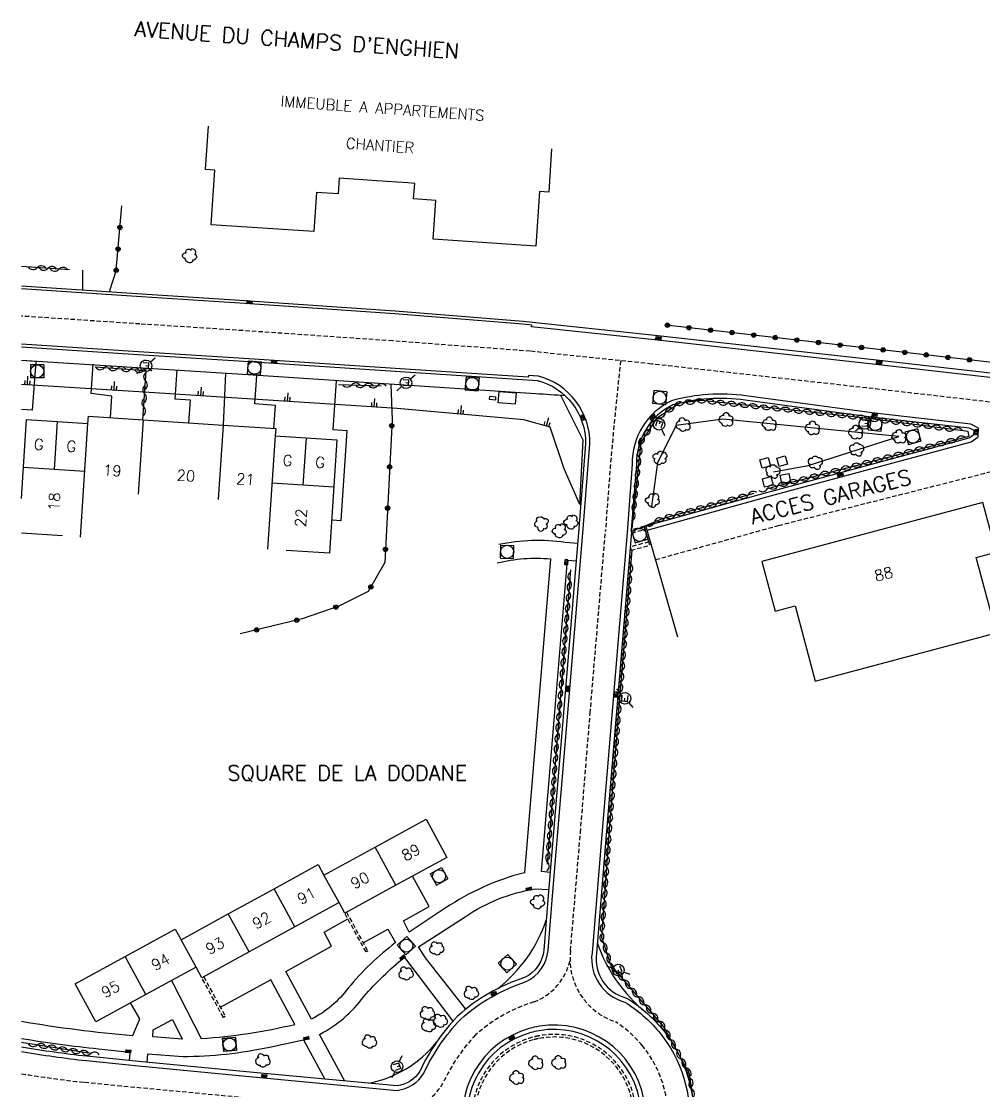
# Model space of a CAD drawing. Header units: millimetres. Extents: x 126000 to 127000, y 153000 to 154000.
# Drawn here: x 126000 to 126110.8, y 153565.3 to 153688.4 of the extents above; entities that cross this region are included whole.
import ezdxf
from ezdxf.enums import TextEntityAlignment as Align

# ---------------------------------------------------------------- set-up
doc = ezdxf.new("R2010")
doc.units = ezdxf.units.MM
doc.linetypes.add('DASHED', pattern=[0.75, 0.5, -0.25])
doc.layers.get('0').update_dxf_attribs({"linetype": 'CONTINUOUS'})
for name, color, linetype in [('W0001', 6, 'DASHED'), ('W0008', 7, 'CONTINUOUS'), ('W0100', 7, 'CONTINUOUS'), ('W0112', 1, 'DASHED'), ('W0211', 2, 'CONTINUOUS'), ('W0300', 7, 'CONTINUOUS'), ('W0302', 3, 'CONTINUOUS'), ('W0310', 3, 'CONTINUOUS'), ('W0322', 7, 'CONTINUOUS'), ('W0334', 7, 'CONTINUOUS'), ('W0400', 7, 'CONTINUOUS'), ('W0420', 7, 'CONTINUOUS'), ('W0471', 7, 'CONTINUOUS'), ('W0984', 7, 'CONTINUOUS'), ('W0989', 7, 'CONTINUOUS'), ('W0991', 7, 'CONTINUOUS'), ('W1102', 7, 'CONTINUOUS')]:
    doc.layers.add(name, color=color, linetype=linetype)
doc.styles.get("Standard").update_dxf_attribs({"font": 'romans.shx', "width": 0.85})

# ---------------------------------------------------------------- blocks, each defined once
blk = doc.blocks.new('t322o')
at = {"color": 0, "linetype": 'Continuous'}
for radius in [0.25, 0.150337]:
    blk.add_circle((0, 0), radius, dxfattribs=at)
blk = doc.blocks.new('T471')
for p, q in [((-0.333334, 0.333334), (-0.333334, -0.333334)), ((-0.333334, 0.333334), (0.333334, 0.333334)), ((-0.333334, 0), (0, 0)), ((0.500001, 0.500001), (1.000002, 1.000002)), ((-0.500001, -0.500001), (-1.000002, -1.000002)), ((-0.333334, -0.333334), (0.333334, -0.333334))]:
    blk.add_line(p, q)
blk.add_ellipse((0, 0), major_axis=(0.4714054636000732, 0.4714054636000732), ratio=1, start_param=5.497787143782138, end_param=11.78097245096172)
blk = doc.blocks.new('T400')
for p, q in [((-0.15, 0.3), (0.15, 0.3)), ((-0.15, -0.25), (-0.15, 0.3)), ((-0.15, 0.15), (0.15, 0.15)), ((-0.15, 0), (0.15, 0)), ((0.15, 0.3), (0.15, -0.25)), ((-0.15, -0.15), (0.15, -0.15)), ((-0.15, -0.25), (-0.15, -0.3)), ((-0.15, -0.3), (0.15, -0.3)), ((0.15, -0.3), (0.15, -0.25))]:
    blk.add_line(p, q)
blk = doc.blocks.new('T300')
for p, q in [((-0.7999991999999999, 0.5142852), (-0.8571420000000001, 0.3428568)), ((-0.8571420000000001, 0.3428568), (-0.8571420000000001, 0.1714284)), ((-0.8571420000000001, 0.1714284), (-0.7428564, 0.05714279999999999)), ((-0.6857135999999999, 0.6285708), (-0.7999991999999999, 0.5142852)), ((-0.7999991999999999, -0.05714279999999999), (-0.7428564, 0.05714279999999999)), ((-0.7428564, 0.05714279999999999), (-0.6857135999999999, 0.1142856)), ((-0.5714279999999999, 0.6857135999999999), (-0.6857135999999999, 0.6285708)), ((-0.4571423999999999, 0.6857135999999999), (-0.5714279999999999, 0.6857135999999999)), ((-0.285714, 0.6285708), (-0.4571423999999999, 0.6857135999999999)), ((-0.285714, 0.6285708), (-0.1714284, 0.7428564)), ((-0.2285712, 0.5714279999999999), (-0.285714, 0.6285708)), ((-0.1714284, 0.7428564), (-0.05714279999999999, 0.7999991999999999)), ((-0.05714279999999999, 0.7999991999999999), (0.05714279999999999, 0.7999991999999999)), ((0.05714279999999999, 0.7999991999999999), (0.2285712, 0.7428564)), ((0.2285712, 0.7428564), (0.3428568, 0.6285708)), ((0.3428568, 0.6285708), (0.3999996, 0.5142852)), ((0.4571423999999999, 0.4571423999999999), (0.3428568, 0.4571423999999999)), ((0.3999996, 0.5142852), (0.3999996, 0.4571423999999999)), ((0.5714279999999999, 0.3999996), (0.4571423999999999, 0.4571423999999999)), ((0.5714279999999999, 0.3999996), (0.6857135999999999, 0.285714)), ((0.6857135999999999, 0.285714), (0.7428564, 0.1714284)), ((0.7428564, 0.05714279999999999), (0.6857135999999999, -0.1714284)), ((0.7428564, 0.1714284), (0.7428564, 0.05714279999999999)), ((-0.7999991999999999, -0.1714284), (-0.7999991999999999, -0.05714279999999999)), ((-0.7999991999999999, -0.2285712), (-0.7999991999999999, -0.1714284)), ((-0.7428564, -0.3428568), (-0.7999991999999999, -0.2285712)), ((-0.6857135999999999, -0.3999996), (-0.7428564, -0.3428568)), ((-0.5142852, -0.4571423999999999), (-0.6857135999999999, -0.3999996)), ((-0.3999996, -0.4571423999999999), (-0.5142852, -0.4571423999999999)), ((-0.3999996, -0.4571423999999999), (-0.3428568, -0.4571423999999999)), ((-0.3428568, -0.4571423999999999), (-0.3428568, -0.3999996)), ((-0.3428568, -0.5142852), (-0.3428568, -0.4571423999999999)), ((-0.285714, -0.6285708), (-0.3428568, -0.5142852)), ((-0.1714284, -0.7428564), (-0.285714, -0.6285708)), ((-0.05714279999999999, -0.7999991999999999), (-0.1714284, -0.7428564)), ((0.05714279999999999, -0.7999991999999999), (-0.05714279999999999, -0.7999991999999999)), ((0.1714284, -0.7428564), (0.05714279999999999, -0.7999991999999999)), ((0.2285712, -0.6857135999999999), (0.1714284, -0.7428564)), ((0.285714, -0.4571423999999999), (0.2285712, -0.4571423999999999)), ((0.285714, -0.6285708), (0.2285712, -0.6857135999999999)), ((0.4571423999999999, -0.3999996), (0.285714, -0.4571423999999999)), ((0.3428568, -0.5142852), (0.285714, -0.6285708)), ((0.3428568, -0.5142852), (0.3428568, -0.4571423999999999)), ((0.5714279999999999, -0.3428568), (0.4571423999999999, -0.3999996)), ((0.6285708, -0.285714), (0.5714279999999999, -0.3428568)), ((0.6857135999999999, -0.1714284), (0.6285708, -0.285714))]:
    blk.add_line(p, q)
blk = doc.blocks.new('T420')
for p, q in [((0.7499999999708962, 0.75), (-0.7500000000291038, 0.75)), ((-0.7500000000291038, 0.75), (-0.7500000000291038, -0.75)), ((0.75, 0.75), (0.75, -0.75)), ((0.7499999999708962, -0.75), (-0.7500000000291038, -0.75))]:
    blk.add_line(p, q)
blk.add_ellipse((0, 0), major_axis=(-0.5303300858918937, 0.5303300858918937), ratio=0.9999999999925214, start_param=3.926990816990981, end_param=10.21017612417057)
blk = doc.blocks.new('t211o')
at = {"color": 0, "linetype": 'Continuous'}
for p, q in [((-0.2886658000061288, 0.5), (-0.2886658000061288, 0)), ((0, 1), (0, 0)), ((0.2886658000061288, 0.5), (0.2886658000061288, 0))]:
    blk.add_line(p, q, dxfattribs=at)
blk = doc.blocks.new('t310o')
at = {"color": 0, "linetype": 'Continuous'}
for centre, start, end in [((-0.4999987064074958, 0.3750017247803044), 216.8699, 323.1304), ((0.5000012935925042, -0.3749982752196956), 36.8699, 143.1303)]:
    blk.add_arc(centre, 0.625, start, end, dxfattribs=at)
blk = doc.blocks.new('t112o')
at = {"color": 0, "linetype": 'Continuous'}
for p, q in [((-0.5, 0.5), (0.5, 0.5)), ((-0.5, -0.5), (-0.5, 0.5)), ((0.5, 0.5), (0.5, -0.5)), ((0.5, -0.5), (-0.5, -0.5))]:
    blk.add_line(p, q, dxfattribs=at)

msp = doc.modelspace()

# ---------------------------------------------------------------- linework, layer by layer
at = {"layer": 'W0001'}
for points in [[(126203.7024912878, 153671.6215511432, 0.09937652093840048), (126194.4590471847, 153669.5831508451), (126183.6797139086, 153664.6768415932), (126172.6414556754, 153659.5800576525), (126155.4378436387, 153652.0581553756, -0.08975704873324035), (126131.6191068347, 153642.9755365824), (126124.116936037, 153643.1376528544), (126098.0519331213, 153646.1302849489), (126072.5595917432, 153648.9675532921), (126058.55047335, 153650.4416718601), (126042.7534515401, 153651.6248047726), (126025.4942528579, 153652.8127260672), (126013.6360153074, 153653.5767907244), (126000, 153654.4836735719)], [(126092.1254818241, 153493.950172016), (126090.005535337, 153498.5828809013), (126085.5327787733, 153508.5346497105), (126081.4099887479, 153517.6633053063), (126077.3077399471, 153526.8730732389), (126069.0673034979, 153545.0925967282, -0.286243816348175), (126070.0014970807, 153552.4608400888), (126071.434008993, 153554.0357813205, 0.1318250805702754), (126074.3546760991, 153560.9784265388, 0.2010475705900145), (126071.4521603149, 153570.5047268312, 0.07527855416345194), (126068.4113195113, 153573.2149236782, -0.3589691496142045), (126063.2072453501, 153581.4269910468), (126064.3504383522, 153595.0006336116), (126065.4657455641, 153608.7554792276), (126067.2342206985, 153629.7855823606, -0.01152301407674411), (126068.9780963349, 153649.3444184691)], [(126072.9900593377, 153626.4479648886), (126087.1525696135, 153630.3810870838), (126112.9611833749, 153636.9182343555, 0.4198306893378241), (126117.0588584639, 153643.9480202862, 0.5340259379602538)], [(126063.1496729372, 153580.3249370162, -0.2543915031012401), (126059.010439299, 153575.5323952013, 0.1059811489699411), (126052.2785211479, 153571.7213538837, 0.07918174039418503), (126048.517208475, 153566.14723496, -0.247516901034698), (126043.2602221362, 153562.8333177305), (126027.2305636698, 153564.3285724954), (126011.5090121494, 153565.8192730898), (126007.2075903897, 153566.2604321244, -0.01159543431329055), (126000, 153567.2503949292)]]:
    msp.add_lwpolyline(points, format="xyb", dxfattribs=at)
at = {"layer": 'W0008'}
for points in [[(126137.2203054456, 153654.9627666213), (126137.1261976662, 153651.92023126, -0.2969688806317646), (126131.3431143546, 153645.7869858111), (126124.3076097594, 153645.9390177773), (126098.3670296702, 153648.9173643662), (126072.86148359, 153651.7561023777), (126058.7336679921, 153653.2427109359), (126058.75459757, 153653.441612803), (126057.7332240301, 153653.5490874962), (126042.9900240241, 153654.7596441054), (126025.703255052, 153655.9494630162), (126013.8413920466, 153656.7137612732), (126000, 153657.6343029967)], [(126000, 153569.7932768221, 0.01222788244834), (126007.4775922165, 153568.755906973), (126013.4776244576, 153568.1405363879), (126027.4643118903, 153566.8075779424), (126043.2551389837, 153565.3346014876, 0.2297023839175334), (126046.3125901852, 153567.3107112871, -0.07908197878607674), (126050.5382591689, 153573.5055834055, -0.105422071434007), (126058.1103562333, 153577.8590253174, 0.2614017251807974), (126060.6332322343, 153581.4383526674), (126061.1807861332, 153588.2050996774), (126063.1058036911, 153611.0688317974), (126064.6815992845, 153630.0002388209), (126065.4322577899, 153639.7581452347, 0.3460644676513436), (126059.5041679106, 153647.5706727323), (126058.3611835191, 153647.64542664), (126058.3341166207, 153647.446769589), (126043.038259515, 153648.447155157), (126026.8089302473, 153649.5173765882), (126013.4615868393, 153650.3791922053), (126000, 153651.2373947238)], [(126109.2825, 153642.0534), (126097.8853, 153643.3455), (126083.3761141183, 153645.3119554392, 0.1016911629602481), (126074.8206, 153644.7295000001, 0.2937567961027519), (126070.3043, 153637.4281), (126069.7154630292, 153629.57692835), (126067.9472995719, 153608.5505315756), (126066.8319794725, 153594.7955270302), (126065.6838214097, 153581.1629320655, 0.3769730419742415), (126069.4564555209, 153575.5008079917, -0.08110499844343785), (126073.3685079167, 153572.0946047731, -0.2017887072768284), (126076.8274917467, 153560.6836546676, -0.133977803488562), (126073.338592148, 153552.4291359011), (126071.8940578843, 153550.8409769805, 0.2830869073643792), (126071.3322243873, 153546.1271590669), (126079.5794099335, 153527.8927133905), (126083.681934, 153518.6823274717), (126087.8020755862, 153509.5595360332), (126092.2987071381, 153499.6365799144), (126094.40856285, 153494.953200746, -0.01625804763356071)]]:
    msp.add_lwpolyline(points, format="xyb", dxfattribs=at)
for points in [[(126001.6477714885, 153649.2350160408), (126001.2334966238, 153643.6436773053), (126000, 153643.7190867544)], [(126010.2421316697, 153642.7838266115), (126010.4080936737, 153645.2664341955), (126008.0344942351, 153645.5751471354), (126008.2613270785, 153648.9603974721)], [(126019.2839861046, 153642.1773280717), (126019.4616757459, 153644.8200218133), (126017.7009842107, 153644.9351610352), (126017.9256024559, 153648.2873607394)], [(126029.0719932206, 153641.54336258), (126029.2389845359, 153644.1892064566), (126026.8706712502, 153644.3699270951), (126027.0903968298, 153647.6491087214)], [(126035.7203155843, 153631.021364732), (126036.8106688409, 153630.9510281243), (126037.5024686599, 153641.2690493123), (126035.8748087875, 153641.3861248609), (126036.2673592647, 153647.0228393623)]]:
    msp.add_lwpolyline(points, dxfattribs=at)
at = {"layer": 'W0008', "flags": 128}
msp.add_lwpolyline([(126023.5108303595, 153647.8983958772), (126023.2213027912, 153641.9182036363)], dxfattribs=at)
at = {"layer": 'W0008'}
msp.add_lwpolyline([(126058.4612969038, 153572.4589670546, 35.28417534885705), (126059.6268511283, 153572.7159641789, 0.02834131703838709)], format="xyb", close=True, dxfattribs=at)
at = {"layer": 'W0100', "flags": 128}
msp.add_lwpolyline([(126061.0179378781, 153673.7555828887), (126060.7020630836, 153668.7655705526), (126059.6362304979, 153668.8330392533), (126059.2220061624, 153662.5473989241), (126047.3832889039, 153663.3245254984), (126047.7001816721, 153667.7993286624), (126045.1516398325, 153667.9798091101), (126045.2775486037, 153669.7577511274), (126044.48138502, 153669.8317451081), (126040.8995650534, 153670.0677874074), (126036.5896253778, 153670.3730050146), (126036.4617451299, 153668.5672240217), (126033.9690176414, 153668.7253289737), (126033.6507015117, 153664.2304267004), (126021.8302436525, 153665.0098016204), (126022.2748475676, 153671.2802116589), (126021.2014568282, 153671.3577252826), (126021.5331144786, 153676.3467134769)], dxfattribs=at)
at = {"layer": 'W0100'}
for points in [[(126000, 153633.4975852687), (126000.5926316966, 153642.5775845741), (126007.6669262954, 153642.1046688721), (126007.7235830608, 153642.9521912685), (126013.9988170378, 153642.5326926683), (126023.2125838328, 153641.9131767211), (126029.2772619468, 153641.5304071313), (126029.2240879826, 153640.7157028872), (126036.3158205015, 153640.2528410153), (126035.4723793778, 153627.1778747047), (126030.4827502565, 153627.4997461569)], [(126004.7290054623, 153629.1825496376), (126000, 153629.4912014818)]]:
    msp.add_lwpolyline(points, dxfattribs=at)
for points in [[(126091.3710080736, 153612.4587599486), (126112.2315, 153618.031), (126109.9169459632, 153626.6958700257), (126112.2048, 153627.307), (126110.6808, 153633.0073), (126085.2446, 153626.2128), (126086.7686, 153620.5125), (126089.0564540368, 153621.1236299743)], [(126006.1845484727, 153577.5994980181), (126011.9369866883, 153580.7516353609), (126017.703970346, 153583.9117431033), (126018.3775447705, 153582.6825151735), (126023.8056855608, 153585.6569487347), (126029.0917517599, 153588.5430020915), (126034.1759978567, 153591.3401424219), (126034.8179736262, 153590.1223429633), (126040.7052945708, 153593.3357061289), (126046.5926155155, 153596.5490692944), (126048.9880809893, 153592.1602488192), (126043.1007600446, 153588.9468856536), (126037.2134390998, 153585.733522488), (126036.5714633304, 153586.9513219466), (126031.4872172337, 153584.1541816163), (126026.2011510345, 153581.2681282595), (126020.7730102441, 153578.2936946983), (126020.0994358197, 153579.522922628), (126014.3397248831, 153576.3668000854), (126008.5800139464, 153573.2106775428)]]:
    msp.add_lwpolyline(points, close=True, dxfattribs=at)
at = {"layer": 'W0112'}
for points in [[(126070.2474, 153629.5033), (126071.817, 153629.9388), (126071.716, 153630.2809), (126070.1464, 153629.8454)], [(126070.1737, 153627.5181), (126072.3258, 153628.1085), (126072.229, 153628.4909), (126070.0769, 153627.9005)]]:
    msp.add_lwpolyline(points, close=True, dxfattribs=at)
for points in [[(126037.4211650116, 153585.8469015274), (126039.8618185252, 153581.3752903808), (126039.6725613433, 153581.2735811429), (126037.2134390998, 153585.733522488)], [(126020.9880271631, 153578.4115165391), (126023.474938143, 153573.8325559782), (126023.2522870835, 153573.7287903012), (126020.7730102441, 153578.2936946983)]]:
    msp.add_lwpolyline(points, dxfattribs=at)
for points in [[(126058.8289735612, 153571.4408008157, 51.34197711209075), (126059.5457048557, 153571.6076119684, 0.01947723979964351)], [(126058.9311969311, 153571.1577249611, 60.16882858904796), (126059.5229936331, 153571.2974063004, 0.01661990142487249)]]:
    msp.add_lwpolyline(points, format="xyb", close=True, dxfattribs=at)
at = {"layer": 'W0211'}
for points in [[(126064.2698, 153632.7852), (126062.4828, 153636.8872), (126060.8489, 153641.6803), (126057.8401, 153642.5415), (126043.268, 153643.8312), (126014.1219, 153645.7404), (126000, 153646.5932475638)], [(126064.2698, 153632.7852), (126064.6711, 153640.1916), (126062.075, 153645.3446)]]:
    msp.add_lwpolyline(points, dxfattribs=at)
at = {"layer": 'W0302'}
msp.add_lwpolyline([(126086.5896, 153636.568), (126090.5559, 153637.2982), (126100.9847, 153640.6394), (126080.7563, 153642.6127), (126075.3509, 153641.9037), (126073.2054, 153637.632), (126072.5439, 153632.5423)], dxfattribs=at)
at = {"layer": 'W0310'}
for points in [[(126005.5557, 153659.7947), (126000, 153660.1854983461)], [(126085.8653, 153634.6445), (126109.1116, 153640.6633), (126108.9789, 153641.214), (126096.5498, 153642.8226), (126078.2963, 153644.7516), (126075.802, 153644.4564), (126073.0986, 153642.6891), (126071.2987, 153639.9408), (126070.2538, 153630.0137)], [(126071.716, 153630.2809), (126073.7783, 153631.1655), (126084.3319, 153634.0812)], [(126088.1366018239, 153510.671687586), (126084.2444086685, 153518.97029118), (126080.3126414155, 153528.2064585003), (126074.1210644024, 153541.6367257393), (126073.3998954697, 153543.6572997197), (126073.4305461119, 153548.1321547552), (126074.8002548486, 153552.4958652023), (126076.8408777115, 153557.0421367771), (126077.7564972409, 153561.322182884), (126076.917108074, 153567.2196198329), (126073.9552055441, 153572.6330411377), (126067.8538325605, 153579.7698649001), (126066.7970624733, 153582.9305426807), (126067.6658137769, 153594.8244359025), (126068.8831499646, 153610.4554636722), (126070.2987043597, 153627.5523932828)], [(126063.2216352536, 153625.2778969056), (126062.11615209, 153611.6840479206), (126060.5339583725, 153591.3698992127)], [(126007.9822493268, 153569.5653947747), (126000, 153570.8398732175)]]:
    msp.add_lwpolyline(points, dxfattribs=at)
at = {"layer": 'W0310', "flags": 128}
for points in [[(126013.9858598208, 153642.5335588566), (126014.3640706591, 153648.19117369), (126008.5112085548, 153648.5997011852)], [(126036.4882042877, 153646.5920320994), (126041.4188362447, 153646.4476453115)]]:
    msp.add_lwpolyline(points, dxfattribs=at)
at = {"layer": 'W0322'}
for points in [[(126010.9123, 153659.7629), (126011.560676209, 153667.1881974329)], [(126134.9919767606, 153654.3382024447), (126134.3954, 153650.5586), (126133.1577, 153648.9513), (126131.4616, 153647.8836), (126129.4946, 153647.4432), (126127.5181, 153647.5146), (126125.4901, 153647.5748), (126074.2198, 153653.4487)]]:
    msp.add_lwpolyline(points, dxfattribs=at)
at = {"layer": 'W0322', "flags": 128}
for points in [[(126001.5074944858, 153649.2454094795), (126000, 153649.357103137)], [(126042.509987709, 153646.6061612628), (126042.6605669764, 153642.5396731283), (126041.8319350874, 153626.1127649757), (126039.9258321459, 153622.7796106306), (126036.5363963506, 153621.0962374073), (126032.3168459, 153619.6094025008), (126025.1698767606, 153617.8942118143)]]:
    msp.add_lwpolyline(points, dxfattribs=at)
at = {"layer": 'W0334'}
for points in [[(126007.0588467552, 153657.4655069554), (126007.0713161357, 153659.7857023909)], [(126010.9123, 153659.7629), (126010.1045424926, 153657.2629485715)], [(126075.5551689929, 153617.5171761317), (126072.0166, 153629.8372), (126086.2208, 153633.7819), (126109.3254, 153640.0262), (126110.12, 153640.5929), (126110.1777, 153641.5882), (126109.2825, 153642.0534)], [(126072.229, 153628.4909), (126071.817, 153629.9388)], [(126060.8668092387, 153590.435536582), (126059.8583447189, 153590.5310508884), (126061.3122290364, 153607.9767013137), (126062.8730872135, 153626.3743994654), (126063.8719991785, 153626.3015160424)]]:
    msp.add_lwpolyline(points, dxfattribs=at)
for points in [[(126136.7205444513, 153654.9782245837), (126136.6276, 153651.9733, -0.2931893907709605), (126131.2877, 153646.2883), (126124.3416, 153646.4384), (126098.4232, 153649.4142), (126072.9153, 153652.2532), (126057.7612, 153653.8478), (126043.0126, 153655.0588), (126025.7232, 153656.2488), (126013.8613, 153657.0131), (126000, 153657.9349657307)], [(126000, 153650.9367856952), (126013.4425, 153650.0798), (126026.7896, 153649.218), (126043.0186, 153648.1478), (126059.4232, 153647.0749, -0.343673488979548), (126064.9326, 153639.7834), (126064.1833576728, 153630.0421372317), (126062.6075465771, 153611.1105439622), (126060.6824807111, 153588.2462380676), (126060.1353150341, 153581.4842887722, -0.2588758575374894), (126057.9240103732, 153578.3242670588, 0.1052566423560432), (126050.1887819999, 153573.8637482371, 0.07901441196169456), (126045.8719841258, 153567.5485951555, -0.2241509832568309), (126043.2460584962, 153565.8376191221), (126027.5112492864, 153567.3053702011), (126013.5250604965, 153568.6382811239), (126007.5313909346, 153569.2530121327, -0.01235639010161633), (126000, 153570.2999577052)], [(126062.5962518735, 153645.3061421691, 0.004168492265726071), (126059.1600803783, 153645.5352427016), (126042.9167932009, 153646.5975924579), (126026.6884369275, 153647.6677500082), (126013.3430287705, 153648.5294407687), (126000, 153649.3800849782)], [(126072.0166, 153629.8372), (126071.8828067571, 153630.318966923), (126086.0886763504, 153634.2641305919), (126109.1082204965, 153640.4854432098), (126109.6346983686, 153640.8609214505), (126109.6597964328, 153641.2938521835), (126109.1341360208, 153641.5670170893), (126097.8235545986, 153642.8492971454), (126083.308962186, 153644.8164853413, 0.1011537302770854), (126074.9969437963, 153644.2594906592, 0.2930408287219068), (126070.8046768521, 153637.4131048386), (126070.2070294943, 153629.8622222125)], [(126070.2190976359, 153629.59916375), (126068.4456035903, 153608.5093774291), (126067.3302809025, 153594.7543409797), (126066.180997862, 153581.1083886428, 0.3820884355488507), (126069.6549263088, 153575.9658116347, -0.08225938743038703), (126073.7533171346, 153572.4138568143, -0.2019101585342701), (126077.324024782, 153560.6244252061, -0.1343480371593384), (126073.7204724077, 153552.1058938911), (126072.2756702361, 153550.5174404256, 0.2821195766452976), (126071.7868979449, 153546.3351895697), (126080.0355685651, 153528.0974604096), (126084.1381479078, 153518.8869503931), (126088.2576276062, 153509.7656245023), (126092.754582793, 153499.8419512542), (126094.8622836022, 153495.1633554589, -0.01626059921547119), (126101.2945956986, 153480.4334260034, -0.1036216111015724), (126104.2320112872, 153459.8469976524, 0.1425569151355981), (126105.3641721298, 153457.4016486171, 0.3043901661208865), (126111.1696169283, 153455.8384146577), (126123.6216199356, 153461.5267643947), (126130.5659971555, 153464.7028222709, 0.1622596396287887), (126140.1773507091, 153472.6924494716, 0.1348548476668401), (126142.5234304811, 153482.4090103629), (126143.0270467472, 153482.284603185)], [(126064.0372578259, 153628.2869123283), (126062.6047380677, 153628.4208927554, 0.08683294850875521), (126054.9433180347, 153628.1740970705)], [(126054.7686687596, 153626.0758829836, -0.08331780427982656), (126060.9096669921, 153626.5247586492), (126057.9016035542, 153590.3908934974, 0.08794027433552656), (126048.7958623524, 153586.2959101987), (126044.6463872872, 153583.5480300825), (126044.0018535886, 153584.8542732917), (126046.9548942286, 153586.499545773), (126045.0222254965, 153589.9956421874)], [(126051.1396111816, 153574.6707039858), (126046.5169696556, 153580.5884875329), (126045.7039882694, 153581.8580077714), (126051.0906659459, 153585.3158369642, -0.1116531506684574), (126059.1374868552, 153588.5304611078), (126060.7002581528, 153588.4573834999)], [(126039.3378749639, 153582.3352266667), (126042.1939919686, 153583.8898924109), (126043.0622732153, 153582.3421208914, 0.05803102179542289), (126037.6103798836, 153577.0963040497, -0.1173420654977376), (126033.400999171, 153573.5407857535), (126030.4525323422, 153579.0250921303), (126035.6964521061, 153581.9406493513), (126034.8327217567, 153583.5637636829), (126037.5781801911, 153585.0720165879)], [(126054.8556127178, 153577.0601476332, 0.1449850301207239), (126060.4133333396, 153584.9200775368, 0.1449850301207239)], [(126066.2830288038, 153582.31984747, 0.1409500231735781), (126071.8703016099, 153574.3409609544, 0.1409500231735781)], [(126037.2294127892, 153566.3988549217), (126034.3270270437, 153571.7770327308, 0.1138062895530289), (126039.4125190931, 153576.1300721401, -0.04446083272037538), (126044.0895359658, 153580.6411627815), (126049.6722331946, 153573.2998574544)], [(126017.2702328968, 153577.972617201), (126020.7119910384, 153571.3124409694, 0.04262006412053689), (126031.4722035709, 153572.9323480945), (126028.6980220376, 153578.0744839455), (126022.8986759614, 153574.8935838249)], [(126000, 153573.2985709451, 0.02127326800228707), (126012.8400700011, 153571.6447957526), (126013.643866631, 153573.5815387551), (126012.5668906556, 153575.3953481964)], [(126012.4488802071, 153568.7486578118), (126012.5254522445, 153569.6937856585), (126008.8732324791, 153570.0845289312, -0.01453452576780348), (126000, 153571.278651417)], [(126014.4623612721, 153568.5489545418), (126014.5428420069, 153569.5248690331), (126018.5655181109, 153569.2382068405, 0.05193156792986219), (126028.5449869272, 153570.3123453062), (126032.4555409933, 153571.1454535806), (126034.9329746169, 153566.6130678531)], [(126039.9378911499, 153566.1462066179, 0.1785315291869839), (126047.7925313374, 153570.8937327149, 0.1785315291869839)]]:
    msp.add_lwpolyline(points, format="xyb", dxfattribs=at)
for points in [[(126053.8446, 153644.9364), (126054.5926, 153644.8531), (126054.6135, 153645.1493), (126053.8655, 153645.2326)], [(126054.9863, 153645.8068), (126056.944, 153645.6461), (126056.8475, 153644.3545), (126054.8898, 153644.5152)], [(126017.3899186858, 153573.4916874754), (126018.5205253782, 153571.2425414693), (126015.1182447562, 153571.4812417395), (126015.1511216019, 153572.304754947)]]:
    msp.add_lwpolyline(points, close=True, dxfattribs=at)
msp.add_lwpolyline([(126058.6315956908, 153571.9873774881, 40.87631822105083), (126059.5892712985, 153572.2026727353, 0.02446404283752277)], format="xyb", close=True, dxfattribs=at)
at = {"layer": 'W1102', "flags": 128}
for points in [[(126004.129778996, 153642.3411267231), (126003.7715681826, 153636.8528041184)], [(126014.007535999, 153642.5377195833), (126013.4484460504, 153633.9716297598)], [(126023.2213027912, 153641.9182036363), (126022.6633926585, 153633.3701903479)], [(126032.769954242, 153640.4842719513), (126032.4121071169, 153635.001521592)], [(126043.1007600446, 153588.9468856536), (126040.7052945708, 153593.3357061289)], [(126036.5714633304, 153586.9513219466), (126034.8179736262, 153590.1223429633)], [(126031.4872172337, 153584.1541816163), (126029.0917517599, 153588.5430020915)], [(126026.2011510345, 153581.2681282595), (126023.8056855608, 153585.6569487347)], [(126020.0994358197, 153579.522922628), (126018.3775447705, 153582.6825151735)], [(126014.3397248831, 153576.3668000854), (126011.9369866883, 153580.7516353609)]]:
    msp.add_lwpolyline(points, dxfattribs=at)
at = {"layer": 'W1102'}
for points in [[(126006.8146432516, 153629.0464246204), (126007.6669262954, 153642.1046688721)], [(126028.3789888907, 153627.6389669422), (126029.2328069427, 153640.7207298023)], [(126000.234057195, 153637.083689724), (126007.3090791703, 153636.6219185128)], [(126035.9621212755, 153634.7698199318), (126028.8745961293, 153635.2324071976)]]:
    msp.add_lwpolyline(points, dxfattribs=at)

# ---------------------------------------------------------------- block references
at = {"layer": 'W0112'}
for p, rotation in [((126085.6058, 153637.5944), 15.5206990364815), ((126087.5626, 153637.7801), 15.5206990364815), ((126085.9041, 153635.3847), 15.5206990364815), ((126087.9308, 153635.7869), 10.43140864044021)]:
    msp.add_blockref('t112o', p, dxfattribs=dict(at, rotation=rotation))
at = {"layer": 'W0211'}
for p, rotation in [((126000.651970286, 153646.553873877), 356.543999761577), ((126010.633784144, 153645.951053744), 356.543999761577), ((126020.613516725, 153645.31517005), 356.2522242459821), ((126030.592131339, 153644.661526131), 356.2522242459821), ((126040.570745954, 153644.007882212), 356.2522242459821), ((126050.536553324, 153643.187898539), 354.942230139852), ((126060.405006312, 153641.807354389), 344.0274449362101)]:
    msp.add_blockref('t211o', p, dxfattribs=dict(at, rotation=rotation))
at = {"layer": 'W0300'}
for p, rotation in [((126019.3454, 153661.3747), 265.00959628334), ((126076.104479234, 153642.002543319), 187.47254997608), ((126081.063177544, 153642.582763799), 174.428370187229), ((126086.039555526, 153642.09731331), 174.428370187229), ((126091.015933508, 153641.611862821), 174.428370187229), ((126095.992311491, 153641.126412331), 174.428370187229), ((126100.968689473, 153640.640961842), 174.428370187229), ((126073.447885163, 153638.114789034), 243.331495020968), ((126096.238427064, 153639.118779494), 17.7645243554382), ((126091.47683463, 153637.593250896), 17.7645243554382), ((126086.5896, 153636.568), 10.4314086404401), ((126072.630609573, 153633.20945905), 262.5948701675), ((126059.8746, 153630.6758), 113.539923034431), ((126063.2448, 153630.7073), 265.474511422674), ((126061.9088, 153629.691), 265.474511422674), ((126059.4052207996, 153586.9649079196), 265.1873184212386), ((126047.7208327339, 153581.6903844557), 203.6764046365688), ((126044.1848151837, 153578.8016077917), 203.6764046365688), ((126051.6981908547, 153576.5666971722), 203.6764046365688), ((126046.6447984882, 153574.232728535), 203.6764046365688), ((126046.7812891131, 153572.8322195563), 203.6764046365688), ((126048.1268571923, 153573.3473208224), 203.6764046365688), ((126039.9783805652, 153570.9573694131), 196.419495426188), ((126027.707050695, 153568.7936179704), 196.419495426188), ((126059.1579864105, 153568.5144817531), 183.9612916612559), ((126061.8084918849, 153568.5561385719), 183.9612916612559), ((126056.9639380156, 153566.8209199175), 183.9612916612559)]:
    msp.add_blockref('T300', p, dxfattribs=dict(at, rotation=rotation))
at = {"layer": 'W0310'}
for p, rotation in [((126001.814943174, 153660.057831843), 175.976335133934), ((126003.061862116, 153659.970121229), 175.976335133934), ((126004.308781058, 153659.882410614), 175.976335133934), ((126009.5460355123, 153648.5274706667), 176.0072527060632), ((126011.0423948207, 153648.4230253698), 176.0072527060632), ((126012.5387541291, 153648.3185800729), 176.0072527060632), ((126014.0351134376, 153648.2141347759), 176.0072527060632), ((126014.28601432, 153647.0235373951), 86.17547473712364), ((126014.1859628203, 153645.5268778823), 86.17547473712364), ((126037.987561553, 153646.5481254803), 358.3226511043222), ((126039.4869188182, 153646.5042188611), 358.3226511043222), ((126040.9862760834, 153646.460312242), 358.3226511043222), ((126014.0859113205, 153644.0302183694), 86.17547473712364), ((126074.110324644, 153643.350497116), 213.173943187327), ((126075.156591201, 153644.034475398), 213.173943187327), ((126076.2775953, 153644.512686627), 186.749550112065), ((126077.518932025, 153644.659598626), 186.749550112065), ((126078.76091957, 153644.702499764), 173.967466264582), ((126080.003997547, 153644.571133319), 173.967466264582), ((126081.247075524, 153644.439766873), 173.967466264582), ((126082.490153501, 153644.308400427), 173.967466264582), ((126083.733231478, 153644.177033981), 173.967466264582), ((126084.976309455, 153644.045667536), 173.967466264582), ((126086.219387432, 153643.91430109), 173.967466264582), ((126087.462465409, 153643.782934644), 173.967466264582), ((126088.705543386, 153643.651568198), 173.967466264582), ((126089.948621363, 153643.520201753), 173.967466264582), ((126091.19169934, 153643.388835307), 173.967466264582), ((126092.434777317, 153643.257468861), 173.967466264582), ((126093.677855294, 153643.126102415), 173.967466264582), ((126094.920933271, 153642.99473597), 173.967466264582), ((126096.164011248, 153642.863369524), 173.967466264582), ((126097.404732642, 153642.711952837), 172.625652236164), ((126098.644393551, 153642.551513342), 172.625652236164), ((126099.88405446, 153642.391073846), 172.625652236164), ((126071.706302852, 153640.563176198), 236.778651578718), ((126072.391146557, 153641.60887649), 236.778651578718), ((126101.123715368, 153642.23063435), 172.625652236164), ((126102.363376277, 153642.070194854), 172.625652236164), ((126103.603037185, 153641.909755358), 172.625652236164), ((126104.842698094, 153641.749315863), 172.625652236164), ((126106.082359002, 153641.588876367), 172.625652236164), ((126107.322019911, 153641.428436871), 172.625652236164), ((126071.245729322, 153639.437550672), 263.991324529193), ((126106.436956831, 153639.970796578), 14.5159348136435), ((126107.647054292, 153640.284108141), 14.5159348136435), ((126071.114880511, 153638.194418101), 263.991324529193), ((126101.596566988, 153638.717550324), 14.5159348136435), ((126102.806664449, 153639.030861888), 14.5159348136435), ((126104.01676191, 153639.344173451), 14.5159348136435), ((126105.22685937, 153639.657485014), 14.5159348136435), ((126070.984031701, 153636.95128553), 263.991324529193), ((126096.756177146, 153637.464304071), 14.5159348136435), ((126097.966274606, 153637.777615634), 14.5159348136435), ((126099.176372067, 153638.090927197), 14.5159348136435), ((126100.386469528, 153638.404238761), 14.5159348136435), ((126070.853182891, 153635.70815296), 263.991324529193), ((126091.915787303, 153636.211057817), 14.5159348136435), ((126093.125884764, 153636.52436938), 14.5159348136435), ((126094.335982225, 153636.837680944), 14.5159348136435), ((126095.546079685, 153637.150992507), 14.5159348136435), ((126070.722334081, 153634.465020389), 263.991324529193), ((126087.075397461, 153634.957811563), 14.5159348136435), ((126088.285494921, 153635.271123127), 14.5159348136435), ((126089.495592382, 153635.58443469), 14.5159348136435), ((126090.705689843, 153635.897746254), 14.5159348136435), ((126070.591485271, 153633.221887818), 263.991324529193), ((126083.663946692, 153633.896660937), 15.44416604192898), ((126085.8653, 153634.6445), 14.5159348136435), ((126070.460636461, 153631.978755247), 263.991324529193), ((126078.844494613, 153632.565164914), 15.44416604192898), ((126080.049357633, 153632.898038919), 15.44416604192898), ((126081.254220653, 153633.230912925), 15.44416604192898), ((126082.459083672, 153633.563786931), 15.44416604192898), ((126074.025042534, 153631.233668891), 15.44416604192898), ((126075.229905554, 153631.566542897), 15.44416604192898), ((126076.434768574, 153631.899416902), 15.44416604192898), ((126077.639631593, 153632.232290908), 15.44416604192898), ((126072.864778527, 153630.773655412), 23.2163593488625), ((126070.1620466901, 153625.901855116), 85.26694422292492), ((126070.0589048313, 153624.6561176809), 85.26694422292492), ((126063.1203168429, 153624.0320098402), 265.3508058691608), ((126069.9557629724, 153623.4103802459), 85.26694422292492), ((126063.0189984321, 153622.7861227748), 265.3508058691608), ((126069.8526211135, 153622.164642811), 85.26694422292492), ((126062.9176800215, 153621.5402357095), 265.3508058691608), ((126069.7494792546, 153620.918905376), 85.26694422292492), ((126062.8163616107, 153620.2943486441), 265.3508058691608), ((126069.6463373958, 153619.673167941), 85.26694422292492), ((126062.7150432, 153619.0484615787), 265.3508058691608), ((126069.5431955369, 153618.427430506), 85.26694422292492), ((126062.6137247893, 153617.8025745133), 265.3508058691608), ((126069.440053678, 153617.181693071), 85.26694422292492), ((126062.5124063787, 153616.5566874481), 265.3508058691608), ((126069.336911819, 153615.935955636), 85.26694422292492), ((126062.4110879679, 153615.3108003826), 265.3508058691608), ((126069.2337699602, 153614.6902182009), 85.26694422292492), ((126062.3097695572, 153614.0649133172), 265.3508058691608), ((126069.1306281013, 153613.444480766), 85.26694422292492), ((126062.2084511465, 153612.8190262519), 265.3508058691608), ((126069.0274862424, 153612.198743331), 85.26694422292492), ((126062.1075114718, 153611.5731090377), 265.5464351816929), ((126068.9243443836, 153610.953005896), 85.26694422292492), ((126062.0104475697, 153610.326883296), 265.5464351816929), ((126068.8248580455, 153609.7069747868), 85.54682358803491), ((126061.9133836679, 153609.0806575544), 265.5464351816929), ((126068.7278025916, 153608.4607483873), 85.54682358803491), ((126061.8163197658, 153607.8344318129), 265.5464351816929), ((126068.6307471377, 153607.2145219877), 85.54682358803491), ((126061.7192558639, 153606.5882060713), 265.5464351816929), ((126061.6221919619, 153605.3419803298), 265.5464351816929), ((126068.5336916839, 153605.9682955883), 85.54682358803491), ((126061.5251280599, 153604.0957545882), 265.5464351816929), ((126068.43663623, 153604.7220691887), 85.54682358803491), ((126061.428064158, 153602.8495288466), 265.5464351816929), ((126068.3395807762, 153603.4758427892), 85.54682358803491), ((126061.3310002559, 153601.6033031051), 265.5464351816929), ((126068.2425253224, 153602.2296163897), 85.54682358803491), ((126061.233936354, 153600.3570773635), 265.5464351816929), ((126068.1454698686, 153600.9833899901), 85.54682358803491), ((126061.1368724521, 153599.110851622), 265.5464351816929), ((126068.0484144147, 153599.7371635906), 85.54682358803491), ((126061.03980855, 153597.8646258804), 265.5464351816929), ((126067.9513589609, 153598.4909371911), 85.54682358803491), ((126060.9427446481, 153596.6184001388), 265.5464351816929), ((126067.8543035071, 153597.2447107916), 85.54682358803491), ((126060.8456807462, 153595.3721743973), 265.5464351816929), ((126067.7572480532, 153595.998484392), 85.54682358803491), ((126060.7486168441, 153594.1259486557), 265.5464351816929), ((126067.6605398588, 153594.7522317882), 85.82243216400988), ((126060.6515529422, 153592.8797229142), 265.5464351816929), ((126067.569480199, 153593.5055529449), 85.82243216400988), ((126060.5544890402, 153591.6334971725), 265.5464351816929), ((126067.4784205391, 153592.2588741016), 85.82243216400988), ((126067.3873608794, 153591.0121952583), 85.82243216400988), ((126067.2963012196, 153589.7655164149), 85.82243216400988), ((126067.2052415599, 153588.5188375717), 85.82243216400988), ((126067.1141819001, 153587.2721587284), 85.82243216400988), ((126067.0231222402, 153586.025479885), 85.82243216400988), ((126066.9320625805, 153584.7788010418), 85.82243216400988), ((126066.8410029207, 153583.5321221984), 85.82243216400988), ((126067.0021650128, 153582.317104576), 108.4873172314519), ((126067.3985334271, 153581.1316122394), 108.4873172314519), ((126067.7949018413, 153579.9461199028), 108.4873172314519), ((126068.5453352548, 153578.961008783), 130.5276071451279), ((126069.3576032093, 153578.0108925954), 130.5276071451279), ((126070.1698711637, 153577.0607764076), 130.5276071451279), ((126070.9821391181, 153576.11066022), 130.5276071451279), ((126071.7944070727, 153575.1605440322), 130.5276071451279), ((126072.6066750271, 153574.2104278445), 130.5276071451279), ((126073.4189429816, 153573.2603116568), 130.5276071451279), ((126074.1590796059, 153572.2604238152), 118.6848590939479), ((126074.759069215, 153571.1638325198), 118.6848590939479), ((126001.8104222637, 153570.5508138243), 170.9284908067079), ((126003.0447876763, 153570.3537300143), 170.9284908067079), ((126004.279153089, 153570.1566462044), 170.9284908067079), ((126005.5135185015, 153569.9595623945), 170.9284908067079), ((126006.7478839142, 153569.7624785846), 170.9284908067079), ((126075.359058824, 153570.0672412244), 118.6848590939479), ((126007.9822493268, 153569.5653947747), 170.9284908067079), ((126075.959048433, 153568.9706499291), 118.6848590939479), ((126076.559038042, 153567.8740586337), 118.6848590939479), ((126076.9881283429, 153566.7206408438), 98.10056750567992), ((126077.1642671404, 153565.4831130162), 98.10056750567992)]:
    msp.add_blockref('t310o', p, dxfattribs=dict(at, rotation=rotation))
at = {"layer": 'W0322'}
for p, rotation in [((126011.3432039787, 153664.697674229), 85.00959628333403), ((126011.1257317484, 153662.2071510252), 85.00959628333403), ((126010.9123, 153659.7629), 85.00959628334029), ((126074.359305226, 153653.432717263), 173.464272915131), ((126076.843057911, 153653.148160416), 173.464272915131), ((126079.326810596, 153652.863603569), 173.464272915131), ((126081.810563281, 153652.579046722), 173.464272915131), ((126084.294315966, 153652.294489876), 173.464272915131), ((126086.778068651, 153652.009933029), 173.464272915131), ((126089.261821337, 153651.725376182), 173.464272915131), ((126091.745574022, 153651.440819336), 173.464272915131), ((126094.229326707, 153651.156262489), 173.464272915131), ((126096.713079392, 153650.871705642), 173.464272915131), ((126099.196832077, 153650.587148796), 173.464272915131), ((126101.680584762, 153650.302591949), 173.464272915131), ((126104.164337448, 153650.018035102), 173.464272915131), ((126106.648090133, 153649.733478256), 173.464272915131), ((126109.131842818, 153649.448921409), 173.464272915131), ((126042.6262723869, 153641.8598126525), 267.1122440337149), ((126042.386969696, 153637.1158444589), 267.1122440337149), ((126042.147667005, 153632.3718762653), 267.1122440337149), ((126041.908364314, 153627.6279080717), 267.1122440337149), ((126040.2270363877, 153623.3063189241), 240.2364191918818), ((126036.1979854855, 153620.9769922192), 199.4108309785405), ((126031.6994162982, 153619.4612264723), 193.4951124098222), ((126027.0805646019, 153618.352754999), 193.4951124098222)]:
    msp.add_blockref('t322o', p, dxfattribs=dict(at, rotation=rotation))
at = {"layer": 'W0400'}
for p, rotation in [((126026.2491, 153656.0828), 266.22716786919), ((126073.3605977233, 153651.9426217991), 83.67557612663302), ((126029.078283703, 153649.2216700069), 266.22716786919), ((126098.7230535701, 153649.1431984998), 263.649182863577), ((126064.6188414734, 153642.7816), 199.4669349945558), ((126072.6244, 153642.8132), 326.7786515787179), ((126098.1972, 153643.1018), 263.376278464699), ((126109.923, 153641.136), 358.6126808355169), ((126094.2470120819, 153636.2210449258), 284.9411949374275), ((126062.7257355532, 153626.145242798), 175.1506466052709), ((126062.8991107685, 153611.602958108), 355.2418335683568), ((126068.4075673948, 153610.9052830575), 175.3643318934299), ((126058.4185184185, 153588.5322379395), 103.5107104556149), ((126043.8876403115, 153580.6238944638), 131.1858978701939), ((126054.3626855617, 153576.4890386467), 293.6764046365688), ((126032.8172167862, 153571.3255040757), 102.0265527827339), ((126056.4549253515, 153571.3961087746), 117.5941477636059), ((126012.2861646834, 153569.8312755241), 263.8932749858299), ((126027.9426019018, 153567.004282988), 264.6708421445889)]:
    msp.add_blockref('T400', p, dxfattribs=dict(at, rotation=rotation))
at = {"layer": 'W0420'}
msp.add_blockref('T420', (126001.814772648, 153648.1238919914), dxfattribs=at)
for p, rotation in [((126026.8303, 153648.5346), 176.252224245982), ((126051.9002, 153646.686), 174.942230139852), ((126073.4588, 153645.0872), 354.4708487727571), ((126098.2862, 153642.0554), 173.967466264582), ((126102.622, 153640.596), 15.1235763312999), ((126071.1677, 153629.2953), 106.448461407369), ((126055.9149074433, 153627.3406636559), 178.9883075427129), ((126048.0757193189, 153589.9857976511), 118.9341518566839), ((126044.3100274347, 153581.9935174806), 41.1858978701939), ((126055.9391604509, 153579.9323115684), 222.1407155370549), ((126023.9528469606, 153570.6145277788), 6.035552079994891), ((126023.9528478953, 153570.6076852647), 3.708700117416906)]:
    msp.add_blockref('T420', p, dxfattribs=dict(at, rotation=rotation))
at = {"layer": 'W0471'}
for p, rotation in [((126014.3319, 153648.7594), 176.305635343483), ((126044.2611, 153646.8005), 176.258048539338), ((126073.4019, 153642.03), 250.3995122596299), ((126097.0873, 153642.1289), 174.428370187229), ((126069.4719455793, 153610.4851077959), 85.36433189342988), ((126068.7103422297, 153579.1819801864), 115.5366073521829), ((126043.2387159251, 153568.0572785454), 199.800934149555)]:
    msp.add_blockref('T471', p, dxfattribs=dict(at, rotation=rotation))

# ---------------------------------------------------------------- texts
at = {"layer": 'W0984'}
for s, p in [('IMMEUBLE A APPARTEMENTS', (126041.5606712027, 153678.4120749886)), ('CHANTIER', (126041.2894695149, 153674.1277832651))]:
    msp.add_text(s, height=1.25, rotation=355.9492392637102, dxfattribs=at).set_placement(p, align=Align.MIDDLE)
at = {"layer": 'W0989'}
for s, rotation, p in [("AVENUE DU CHAMPS D'ENGHIEN", 356.0025515034428, (126031.715366998, 153686.2885992786)), ('ACCES GARAGES', 14.21369454432475, (126093.15925272, 153633.6966124197))]:
    msp.add_text(s, height=1.75, rotation=rotation, dxfattribs=at).set_placement(p, align=Align.MIDDLE)
msp.add_text('SQUARE DE LA DODANE', height=1.75, dxfattribs=at).set_placement((126037.511690665, 153601.8000775495), align=Align.MIDDLE)
at = {"layer": 'W0991'}
for s, rotation, p in [('G', 356.1568623822598, (126001.9998599984, 153639.7114414137)), ('G', 356.1568623822598, (126005.7485264969, 153639.4910677628)), ('G', 356.1568623822598, (126030.6403989327, 153637.8601588873)), ('G', 356.1568623822598, (126034.3890654312, 153637.6397852364)), ('19', 356.1754747367734, (126010.4755516889, 153636.7051747963)), ('20', 356.1754747367734, (126018.9388832034, 153636.120337919)), ('21', 356.1754747367734, (126025.8061415537, 153635.7018565782)), ('18', 86.30907261839494, (126003.775507448, 153633.1184284633)), ('22', 86.30907261876855, (126032.1765530112, 153631.2526583649)), ('88', 14.95562679914088, (126099.2530544907, 153624.779420094)), ('89', 28.65514415138477, (126044.8466877801, 153592.747977474)), ('90', 28.65514415138477, (126038.9743138263, 153589.5217957651)), ('91', 28.65514415138477, (126032.822558813, 153587.7493141167)), ('92', 28.65514415138477, (126027.6464513972, 153584.9055651755)), ('93', 28.65514415138477, (126022.2852256113, 153581.9811982326)), ('94', 28.65514415138477, (126016.0243624994, 153580.1320120177)), ('95', 28.65514415138477, (126010.2603184976, 153576.9821527518))]:
    msp.add_text(s, height=1.25, rotation=rotation, dxfattribs=at).set_placement(p, align=Align.MIDDLE)

doc.saveas('drawing.dxf')
